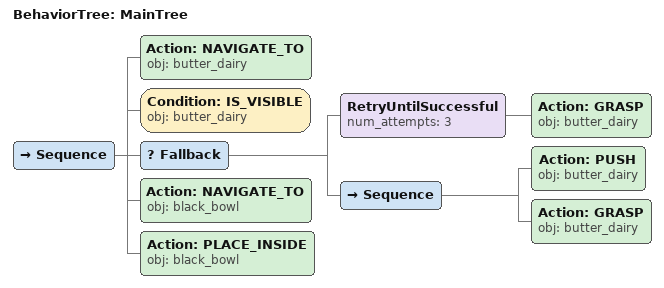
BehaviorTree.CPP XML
<root main_tree_to_execute="MainTree">
  <BehaviorTree ID="MainTree">
    <Sequence>
      <!-- Navigate to butter_dairy -->
      <Action ID="NAVIGATE_TO" obj="butter_dairy" />
      <!-- Check butter_dairy is visible before GRASP -->
      <Condition ID="IS_VISIBLE" obj="butter_dairy" />
      <!-- Fallback: if GRASP butter_dairy fails, try alternative to reposition -->
      <Fallback>
        <!-- Retry GRASP butter_dairy up to 3 attempts -->
        <RetryUntilSuccessful num_attempts="3">
          <!-- Grasp butter_dairy -->
          <Action ID="GRASP" obj="butter_dairy" />
        </RetryUntilSuccessful>
        <Sequence>
          <!-- Push butter_dairy forward toward front edge of table -->
          <Action ID="PUSH" obj="butter_dairy" />
          <!-- Grasp butter_dairy -->
          <Action ID="GRASP" obj="butter_dairy" />
        </Sequence>
      </Fallback>
      <!-- Navigate to black_bowl -->
      <Action ID="NAVIGATE_TO" obj="black_bowl" />
      <!-- Place inside black_bowl -->
      <Action ID="PLACE_INSIDE" obj="black_bowl" />
    </Sequence>
  </BehaviorTree>
</root>
